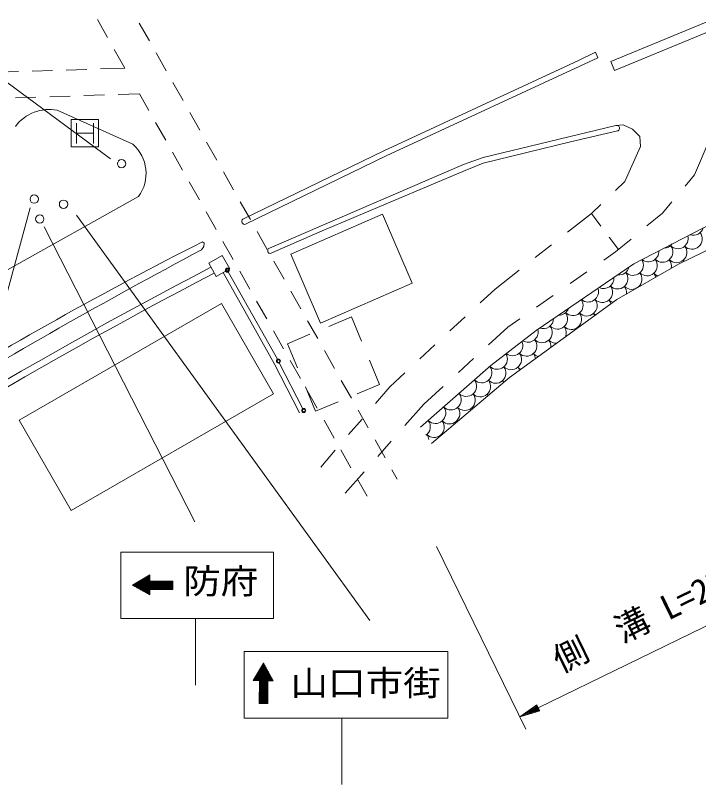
# Model space of a CAD drawing. Units: millimetres, scale not verified. Extents: x -463853 to 680000, y 20000 to 876118.
# Drawn here: x -412072 to -362110, y 763886 to 820102 of the extents above; entities that cross this region are included whole.
import ezdxf
from ezdxf.enums import TextEntityAlignment as Align

# ---------------------------------------------------------------- set-up
doc = ezdxf.new("R2010")
doc.units = ezdxf.units.MM
doc.header["$LTSCALE"] = 1000
for name, color, linetype, lineweight in [('M-BGD', 7, 'Continuous', 13), ('M-STR-HTXT', 7, 'Continuous', 13), ('M-STR-STR1', 1, 'Continuous', 13), ('M-STR-STRC', 7, 'Continuous', 13), ('M-STR-STRD', 7, 'Continuous', 13)]:
    doc.layers.add(name, color=color, linetype=linetype, lineweight=lineweight)
doc.styles.add('ＭＳ ゴシック', font='')
doc.styles.get('ＭＳ ゴシック').set_extended_font_data('MS Gothic')

msp = doc.modelspace()

# ---------------------------------------------------------------- linework, layer by layer
at = {"layer": 'M-BGD'}
for p, q in [((-361561, 819618), (-368538, 816725)), ((-368264, 816063), (-361287, 818957)), ((-368538, 816725), (-368264, 816063)), ((-413348, 815954), (-411849, 816001)), ((-410849, 816032), (-409350, 816079)), ((-408351, 816110), (-406851, 816156)), ((-405852, 816187), (-404058, 816243)), ((-412063, 814082), (-410564, 814129)), ((-409564, 814160), (-408065, 814206)), ((-407066, 814237), (-405566, 814284)), ((-404567, 814315), (-402995, 814364)), ((-377857, 809704), (-368152, 812044)), ((-368152, 812044), (-367626, 812094)), ((-367626, 812094), (-366957, 811795)), ((-366957, 811795), (-366401, 811259)), ((-368038, 811656), (-371482, 810869)), ((-366401, 811259), (-366370, 810528)), ((-371482, 810869), (-377860, 809290)), ((-362418, 808445), (-361348, 810958)), ((-366370, 810528), (-367503, 807969)), ((-379312, 809205), (-377857, 809704)), ((-393484, 803088), (-379312, 809205)), ((-377860, 809290), (-379192, 808768)), ((-379192, 808768), (-389808, 804287)), ((-363101, 807625), (-362418, 808445)), ((-367503, 807969), (-368179, 807316)), ((-369257, 806274), (-369933, 805621)), ((-364745, 805653), (-364062, 806473)), ((-369933, 805621), (-371693, 804247)), ((-369933, 805621), (-369253, 804706)), ((-365888, 804711), (-364745, 805653)), ((-385235, 805564), (-391936, 802657)), ((-383050, 800527), (-385235, 805564)), ((-361103, 804923), (-366844, 801936)), ((-389808, 804287), (-393322, 802738)), ((-368657, 803904), (-367977, 802989)), ((-363582, 801923), (-358494, 804401)), ((-372875, 803323), (-374057, 802400)), ((-368188, 802815), (-367045, 803757)), ((-369046, 802216), (-368188, 802815)), ((-397936, 801991), (-396945, 802549)), ((-396945, 802549), (-396399, 801580)), ((-391936, 802657), (-389751, 797620)), ((-397389, 801021), (-397936, 801991)), ((-366844, 801936), (-373993, 797070)), ((-368096, 799340), (-363582, 801923)), ((-396399, 801580), (-397389, 801021)), ((-396879, 801310), (-393147, 794671)), ((-396500, 801350), (-392913, 794968)), ((-375239, 801476), (-376998, 800101)), ((-371505, 800499), (-370275, 801357)), ((-389751, 797620), (-383050, 800527)), ((-376998, 800101), (-378093, 799085)), ((-373965, 798781), (-372735, 799640)), ((-397004, 799043), (-411786, 790518)), ((-393200, 792446), (-397004, 799043)), ((-375950, 793626), (-368096, 799340)), ((-387501, 798066), (-389148, 797377)), ((-386759, 796294), (-387501, 798066)), ((-379193, 798065), (-380293, 797045)), ((-376052, 797324), (-375195, 797922)), ((-377465, 796029), (-376052, 797324)), ((-390531, 796798), (-392178, 796109)), ((-373993, 797070), (-377306, 794513)), ((-392178, 796109), (-391437, 794337)), ((-381392, 796025), (-382492, 795005)), ((-385439, 793138), (-386181, 794910)), ((-379676, 794002), (-378571, 795015)), ((-393147, 794671), (-391297, 791066)), ((-392771, 794703), (-391054, 791359)), ((-377306, 794513), (-382446, 789999)), ((-383592, 793984), (-384687, 792968)), ((-381638, 788825), (-375950, 793626)), ((-390858, 792953), (-390117, 791181)), ((-387086, 792449), (-385439, 793138)), ((-384687, 792968), (-385747, 791736)), ((-382195, 791693), (-380782, 792988)), ((-407982, 783922), (-393200, 792446)), ((-390117, 791181), (-388470, 791870)), ((-383588, 790120), (-382195, 791693)), ((-411786, 790518), (-407982, 783922)), ((-386725, 790598), (-387703, 789461)), ((-385577, 787875), (-384582, 788997)), ((-388681, 788324), (-389740, 787091)), ((-387965, 785179), (-386571, 786752))]:
    msp.add_line(p, q, dxfattribs=at)
for centre, radius in [((-396573, 801481), 150), ((-396573, 801481), 120), ((-396573, 801481), 100), ((-396573, 801481), 100), ((-396573, 801481), 100), ((-396573, 801481), 100), ((-392839, 794837), 150), ((-392839, 794837), 150), ((-392839, 794837), 120), ((-392839, 794837), 120), ((-392839, 794837), 100), ((-392839, 794837), 100), ((-392839, 794837), 100), ((-392839, 794837), 100), ((-392839, 794837), 100), ((-392839, 794837), 100), ((-392839, 794837), 100), ((-392839, 794837), 100), ((-390985, 791226), 150), ((-390985, 791226), 120), ((-390985, 791226), 100), ((-390985, 791226), 100), ((-390985, 791226), 100), ((-390985, 791226), 100)]:
    msp.add_circle(centre, radius, dxfattribs=at)
for centre, radius, start, end in [((-368088, 811852), 202, 284.3018, 108.384), ((-362498, 804791), 752, 251.9611, 343.0288), ((-363625, 803801), 752, 225.2386, 14.5059), ((-362600, 803770), 752, 225.2386, 37.3389), ((-364651, 803832), 752, 270.515, 324.4749), ((-393430, 802901), 195, 106.0422, 303.5988), ((-365778, 802843), 752, 232.0421, 2.9478), ((-364752, 802812), 752, 225.2386, 37.3389), ((-363727, 802781), 752, 225.2386, 37.3389), ((-366905, 801853), 752, 225.2386, 30.9509), ((-365879, 801822), 752, 225.2386, 37.3389), ((-364854, 801791), 752, 346.3288, 37.3389), ((-363828, 801760), 752, 28.9312, 37.3389), ((-362701, 802749), 752, 225.2386, 234.3592), ((-225931, 471628), 372121, 117.50222, 124.58552), ((-367930, 801884), 752, 263.3771, 345.1058), ((-226748, 472895), 370124, 117.47803, 124.59269), ((-368032, 800863), 752, 225.2386, 37.3389), ((-367006, 800832), 752, 225.2386, 37.3389), ((-365981, 800801), 752, 12.942, 37.3389), ((-364854, 801791), 752, 225.2386, 253.2322), ((-369057, 800894), 752, 245.003, 3.4798), ((-370184, 799904), 752, 229.7078, 18.775), ((-369159, 799873), 752, 225.2386, 37.3389), ((-368133, 799842), 752, 352.5538, 37.3389), ((-367108, 799811), 752, 36.0032, 37.3389), ((-365981, 800801), 752, 225.2386, 226.619), ((-371311, 798915), 752, 225.2386, 32.9877), ((-370286, 798884), 752, 225.2386, 37.3389), ((-369261, 798852), 752, 13.2519, 37.3389), ((-368133, 799842), 752, 225.2386, 250.78), ((-372438, 797925), 752, 225.2386, 37.3389), ((-372337, 798946), 752, 269.6846, 338.7982), ((-371413, 797894), 752, 225.2386, 37.3389), ((-370388, 797863), 752, 24.2248, 37.3389), ((-369261, 798852), 752, 225.2386, 238.8255), ((-373464, 797956), 752, 249.6055, 358.8773), ((-374591, 796966), 752, 239.8145, 14.7311), ((-373566, 796935), 752, 225.2386, 37.3389), ((-372540, 796904), 752, 336.9359, 37.3389), ((-371515, 796873), 752, 34.7687, 37.3389), ((-370388, 797863), 752, 225.2386, 227.8526), ((-375718, 795976), 752, 232.1773, 23.1341), ((-374693, 795945), 752, 225.2386, 37.3389), ((-373667, 795914), 752, 353.5441, 37.3389), ((-372540, 796904), 752, 225.2386, 275.1415), ((-376845, 794987), 752, 225.2386, 30.5145), ((-375820, 794956), 752, 225.2386, 37.3389), ((-374794, 794924), 752, 6.504, 37.3389), ((-373667, 795914), 752, 225.2386, 258.5333), ((-377972, 793997), 752, 225.2386, 37.3389), ((-376947, 793966), 752, 225.2386, 37.3389), ((-375921, 793935), 752, 17.9565, 37.3389), ((-374794, 794924), 752, 225.2386, 245.5734), ((-379099, 793007), 752, 225.2386, 37.3389), ((-378074, 792976), 752, 225.2386, 37.3389), ((-377049, 792945), 752, 25.6364, 37.3389), ((-375921, 793935), 752, 225.2386, 237.0225), ((-380226, 792017), 752, 225.2386, 37.3389), ((-379201, 791986), 752, 225.2386, 37.3389), ((-378176, 791955), 752, 27.9398, 37.3389), ((-377049, 792945), 752, 225.2386, 234.6948), ((-381354, 791027), 752, 225.2386, 37.3389), ((-380328, 790996), 752, 225.2386, 37.3389), ((-379303, 790965), 752, 30.2233, 37.3389), ((-378176, 791955), 752, 225.2386, 232.3914), ((-382481, 790038), 752, 305.0248, 37.3389), ((-381455, 790007), 752, 225.2386, 37.3389), ((-380430, 789976), 752, 32.491, 37.3389), ((-379303, 790965), 752, 225.2386, 230.1079), ((-382582, 789017), 752, 7.4068, 37.3389), ((-381557, 788986), 752, 34.7466, 37.3389), ((-380430, 789976), 752, 225.2386, 227.8402)]:
    msp.add_arc(centre, radius, start, end, dxfattribs=at)
at = {"layer": 'M-STR-HTXT'}
for p, q in [((-381268, 781295), (-374747, 767935)), ((-373837, 769491), (-354610, 778875)), ((-375185, 768833), (-373947, 769716)), ((-373903, 769626), (-374442, 769363)), ((-374195, 769539), (-373925, 769671)), ((-373728, 769266), (-373947, 769716)), ((-375185, 768833), (-373837, 769491)), ((-375185, 768833), (-373728, 769266)), ((-373859, 769536), (-374938, 769010)), ((-373815, 769446), (-374894, 768920)), ((-374690, 769186), (-373881, 769581)), ((-374602, 769006), (-373793, 769401)), ((-373772, 769356), (-374311, 769093)), ((-374019, 769180), (-373750, 769311))]:
    msp.add_line(p, q, dxfattribs=at)
at = {"layer": 'M-STR-STR1'}
for p, q in [((-406067, 819793), (-405328, 818488)), ((-403010, 819540), (-402272, 818234)), ((-404836, 817617), (-404058, 816243)), ((-401779, 817364), (-401041, 816058)), ((-400548, 815188), (-399809, 813883)), ((-402995, 814364), (-402307, 813149)), ((-399317, 813012), (-398578, 811707)), ((-401815, 812279), (-401076, 810973)), ((-398086, 810836), (-397347, 809531)), ((-400584, 810103), (-399845, 808797)), ((-396855, 808661), (-396116, 807355)), ((-399352, 807927), (-398614, 806621)), ((-395624, 806485), (-394885, 805179)), ((-398121, 805751), (-397383, 804446)), ((-394392, 804309), (-393654, 803003)), ((-396890, 803575), (-396151, 802270)), ((-393161, 802133), (-392423, 800828)), ((-395659, 801399), (-394920, 800094)), ((-391930, 799957), (-391191, 798652)), ((-394428, 799223), (-393689, 797918)), ((-390699, 797781), (-389960, 796476)), ((-393197, 797048), (-392458, 795742)), ((-389468, 795606), (-388729, 794300)), ((-391966, 794872), (-391227, 793566)), ((-388237, 793430), (-387498, 792124)), ((-390734, 792696), (-389996, 791390)), ((-387006, 791254), (-386267, 789948)), ((-389503, 790520), (-388765, 789215)), ((-385774, 789078), (-385036, 787773)), ((-388272, 788344), (-387533, 787039)), ((-384543, 786902), (-384147, 786202)), ((-387041, 786168), (-386354, 784954))]:
    msp.add_line(p, q, dxfattribs=at)
at = {"layer": 'M-STR-STRC'}
for p, q in [((-405105, 809619), (-433088, 830208)), ((-407985, 810486), (-407985, 812486)), ((-407985, 812486), (-405985, 812486)), ((-405985, 812486), (-405985, 810486)), ((-407610, 812236), (-407610, 810736)), ((-406360, 812236), (-406360, 810736)), ((-407610, 811486), (-406360, 811486)), ((-405985, 810486), (-407985, 810486)), ((-418695, 777694), (-410997, 806040)), ((-407597, 805492), (-386141, 775875)), ((-409977, 804644), (-398942, 783082)), ((-393206, 780874), (-404366, 780874)), ((-404366, 780874), (-404366, 776014)), ((-393206, 776014), (-393206, 780874)), ((-403514, 778458), (-402232, 779215)), ((-402341, 779151), (-403244, 778311)), ((-402232, 779177), (-403193, 778283)), ((-402231, 779035), (-402340, 779152)), ((-402232, 779116), (-402292, 779180)), ((-402232, 779197), (-402243, 779209)), ((-402232, 779215), (-402230, 778751)), ((-403227, 778627), (-403448, 778422)), ((-403006, 778758), (-403397, 778394)), ((-402784, 778889), (-403346, 778366)), ((-402562, 779020), (-403295, 778339)), ((-402718, 778025), (-403260, 778608)), ((-402566, 777942), (-403212, 778636)), ((-402414, 777859), (-403163, 778665)), ((-402232, 779103), (-403142, 778256)), ((-402262, 777776), (-403115, 778694)), ((-402231, 779028), (-403092, 778228)), ((-402228, 777820), (-403067, 778722)), ((-402231, 778953), (-403041, 778200)), ((-402228, 777901), (-403018, 778751)), ((-402230, 778879), (-402990, 778172)), ((-402229, 777982), (-402970, 778779)), ((-402230, 778804), (-402939, 778145)), ((-402229, 778063), (-402921, 778808)), ((-402206, 778751), (-402888, 778117)), ((-402219, 778133), (-402873, 778837)), ((-402126, 778751), (-402837, 778089)), ((-402144, 778133), (-402824, 778865)), ((-402045, 778751), (-402786, 778062)), ((-402069, 778133), (-402776, 778894)), ((-401964, 778751), (-402735, 778034)), ((-401994, 778133), (-402728, 778923)), ((-401883, 778752), (-402684, 778006)), ((-401919, 778133), (-402679, 778951)), ((-401802, 778752), (-402633, 777979)), ((-401844, 778133), (-402631, 778980)), ((-401721, 778752), (-402583, 777951)), ((-401769, 778133), (-402582, 779008)), ((-401694, 778133), (-402534, 779037)), ((-401640, 778752), (-402532, 777923)), ((-402230, 778791), (-402485, 779066)), ((-402230, 778872), (-402437, 779094)), ((-402231, 778953), (-402389, 779123)), ((-402230, 778751), (-400563, 778755)), ((-401559, 778752), (-402225, 778133)), ((-401619, 778133), (-402193, 778751)), ((-401478, 778752), (-402144, 778133)), ((-401544, 778133), (-402118, 778751)), ((-401397, 778753), (-402063, 778133)), ((-401468, 778133), (-402043, 778751)), ((-401316, 778753), (-401983, 778133)), ((-401393, 778133), (-401968, 778751)), ((-401235, 778753), (-401902, 778133)), ((-401318, 778133), (-401893, 778751)), ((-401155, 778753), (-401821, 778133)), ((-401243, 778133), (-401818, 778752)), ((-401168, 778133), (-401743, 778752)), ((-401074, 778753), (-401740, 778133)), ((-401093, 778133), (-401668, 778752)), ((-400993, 778754), (-401660, 778133)), ((-401018, 778133), (-401594, 778752)), ((-400912, 778754), (-401579, 778133)), ((-400943, 778133), (-401519, 778752)), ((-400831, 778754), (-401498, 778133)), ((-400868, 778133), (-401444, 778753)), ((-400750, 778754), (-401418, 778133)), ((-400793, 778133), (-401369, 778753)), ((-400669, 778754), (-401337, 778133)), ((-400718, 778133), (-401294, 778753)), ((-400588, 778755), (-401256, 778133)), ((-400643, 778133), (-401219, 778753)), ((-400563, 778703), (-401175, 778133)), ((-400568, 778133), (-401144, 778753)), ((-400563, 778628), (-401095, 778133)), ((-400563, 778209), (-401069, 778753)), ((-400563, 778289), (-400994, 778754)), ((-400563, 778370), (-400920, 778754)), ((-400563, 778451), (-400845, 778754)), ((-400563, 778532), (-400770, 778754)), ((-400563, 778613), (-400695, 778754)), ((-400563, 778694), (-400620, 778754)), ((-400563, 778755), (-400563, 778133)), ((-402228, 777758), (-403514, 778458)), ((-403478, 778438), (-403502, 778464)), ((-403449, 778496), (-403499, 778450)), ((-403326, 778356), (-403454, 778493)), ((-403174, 778273), (-403406, 778522)), ((-403022, 778190), (-403357, 778550)), ((-402870, 778107), (-403309, 778579)), ((-402229, 778129), (-402481, 777895)), ((-402229, 778055), (-402430, 777868)), ((-402229, 778133), (-402228, 777758)), ((-400563, 778133), (-402229, 778133)), ((-400563, 778553), (-401014, 778133)), ((-400563, 778478), (-400933, 778133)), ((-400563, 778403), (-400853, 778133)), ((-400563, 778328), (-400772, 778133)), ((-400563, 778253), (-400691, 778133)), ((-400563, 778178), (-400610, 778133)), ((-402229, 777980), (-402379, 777840)), ((-402228, 777905), (-402328, 777812)), ((-402228, 777830), (-402277, 777785)), ((-404366, 776014), (-393206, 776014)), ((-398912, 776014), (-398912, 771154)), ((-395347, 773606), (-380454, 773606)), ((-395347, 768746), (-395347, 773606)), ((-380454, 773606), (-380454, 768746)), ((-393916, 772765), (-394682, 771489)), ((-394644, 771488), (-393744, 772443)), ((-394617, 771597), (-393771, 772495)), ((-394485, 771818), (-393798, 772546)), ((-394352, 772038), (-393826, 772597)), ((-394220, 772259), (-393853, 772648)), ((-393325, 771661), (-394125, 772416)), ((-393407, 771814), (-394096, 772464)), ((-394087, 772480), (-393880, 772699)), ((-393488, 771967), (-394067, 772513)), ((-393570, 772119), (-394038, 772561)), ((-393652, 772272), (-394009, 772609)), ((-393733, 772424), (-393980, 772657)), ((-393955, 772700), (-393908, 772750)), ((-393815, 772577), (-393951, 772706)), ((-393897, 772729), (-393923, 772754)), ((-393225, 771474), (-393916, 772765)), ((-394569, 771487), (-393716, 772392)), ((-394495, 771487), (-393689, 772341)), ((-393603, 771093), (-394444, 771886)), ((-394420, 771486), (-393661, 772290)), ((-393602, 771168), (-394415, 771934)), ((-393602, 771243), (-394386, 771982)), ((-393601, 771318), (-394357, 772030)), ((-394345, 771485), (-393634, 772239)), ((-393601, 771393), (-394328, 772079)), ((-393600, 771468), (-394299, 772127)), ((-394271, 771484), (-393607, 772188)), ((-393530, 771477), (-394270, 772175)), ((-393449, 771477), (-394241, 772223)), ((-394222, 771055), (-393443, 771881)), ((-394221, 771136), (-393470, 771932)), ((-394220, 771217), (-393497, 771984)), ((-394219, 771379), (-393552, 772086)), ((-394219, 771298), (-393525, 772035)), ((-394218, 771460), (-393579, 772137)), ((-393368, 771476), (-394212, 772271)), ((-393287, 771475), (-394183, 772320)), ((-393243, 771509), (-394154, 772368)), ((-394682, 771489), (-394218, 771483)), ((-394664, 771489), (-394676, 771500)), ((-394583, 771488), (-394647, 771548)), ((-394501, 771487), (-394618, 771596)), ((-394420, 771486), (-394589, 771644)), ((-394339, 771485), (-394560, 771693)), ((-394258, 771484), (-394531, 771741)), ((-393604, 770943), (-394502, 771789)), ((-393604, 771018), (-394473, 771837)), ((-394218, 771483), (-394233, 769817)), ((-394225, 770732), (-393601, 771393)), ((-394225, 770651), (-393601, 771312)), ((-394224, 770812), (-393600, 771474)), ((-394223, 770893), (-393388, 771779)), ((-394222, 770974), (-393415, 771830)), ((-393605, 770793), (-394219, 771371)), ((-393606, 770718), (-394219, 771296)), ((-393605, 770868), (-394218, 771446)), ((-393612, 769812), (-393600, 771478)), ((-393600, 771478), (-393225, 771474)), ((-393596, 771478), (-393361, 771728)), ((-393522, 771477), (-393333, 771677)), ((-393447, 771477), (-393306, 771626)), ((-393372, 771476), (-393278, 771575)), ((-393297, 771475), (-393251, 771524)), ((-394231, 770084), (-393605, 770747)), ((-394230, 770165), (-393605, 770828)), ((-394229, 770246), (-393604, 770909)), ((-394228, 770408), (-393603, 771070)), ((-394228, 770327), (-393604, 770989)), ((-394227, 770489), (-393603, 771151)), ((-394226, 770570), (-393602, 771232)), ((-393609, 770267), (-394224, 770847)), ((-393609, 770192), (-394224, 770772)), ((-393608, 770342), (-394223, 770922)), ((-393608, 770417), (-394222, 770997)), ((-393607, 770567), (-394221, 771146)), ((-393607, 770492), (-394221, 771072)), ((-393606, 770642), (-394220, 771221)), ((-394233, 769842), (-393607, 770505)), ((-394232, 769922), (-393607, 770586)), ((-394231, 770003), (-393606, 770667)), ((-393849, 769814), (-394230, 770173)), ((-393768, 769813), (-394229, 770248)), ((-393612, 769817), (-394228, 770398)), ((-393687, 769812), (-394228, 770323)), ((-393611, 769892), (-394227, 770472)), ((-393610, 770042), (-394226, 770622)), ((-393611, 769967), (-394226, 770547)), ((-393610, 770117), (-394225, 770697)), ((-394181, 769816), (-393608, 770425)), ((-394106, 769816), (-393608, 770344)), ((-394031, 769815), (-393609, 770263)), ((-393956, 769815), (-393609, 770182)), ((-394172, 769816), (-394233, 769873)), ((-394233, 769817), (-393612, 769812)), ((-394091, 769816), (-394232, 769948)), ((-394010, 769815), (-394231, 770023)), ((-393930, 769814), (-394230, 770098)), ((-393881, 769814), (-393610, 770102)), ((-393806, 769813), (-393610, 770021)), ((-393731, 769813), (-393611, 769940)), ((-393656, 769812), (-393612, 769860)), ((-380454, 768746), (-395347, 768746)), ((-388196, 768746), (-388196, 763886))]:
    msp.add_line(p, q, dxfattribs=at)
for centre in [(-404306, 809262), (-410690, 806675), (-408552, 806304), (-410291, 805221)]:
    msp.add_circle(centre, 305, dxfattribs=at)
at = {"layer": 'M-STR-STRD'}
for p, q in [((-370895, 816812), (-369657, 817410)), ((-369657, 817410), (-369488, 817008)), ((-385125, 810205), (-370895, 816812)), ((-369488, 817008), (-384959, 809847)), ((-409006, 813165), (-403487, 810691)), ((-395434, 805211), (-385125, 810205)), ((-384959, 809847), (-395235, 804841)), ((-403071, 806858), (-412641, 801515)), ((-398382, 803561), (-398264, 803454)), ((-398264, 803454), (-398296, 803204)), ((-398296, 803204), (-398455, 802971))]:
    msp.add_line(p, q, dxfattribs=at)
for centre, radius, start, end in [((-409603, 810149), 3075, 78.7907, 143.3939), ((-405371, 808547), 2854, 323.7121, 48.6808), ((-395304, 805042), 213, 127.4471, 288.885), ((-263370, 537616), 298253, 116.91532, 121.56602), ((-200686, 430787), 421466, 117.98505, 121.22435)]:
    msp.add_arc(centre, radius, start, end, dxfattribs=at)

# ---------------------------------------------------------------- texts
at = {"layer": 'M-STR-HTXT', "style": 'ＭＳ ゴシック'}
msp.add_text('側\u3000溝 L=27.0', height=1833, rotation=26.015, dxfattribs=at).set_placement((-364663, 775082), align=Align.BOTTOM_CENTER)
at = {"layer": 'M-STR-STRC', "style": 'ＭＳ ゴシック', "width": 1.1}
for s, p in [('防府', (-397056, 777288)), ('山口市街', (-386462, 769845))]:
    msp.add_text(s, height=1833, dxfattribs=at).set_placement(p, align=Align.BOTTOM_CENTER)

doc.saveas('drawing.dxf')
